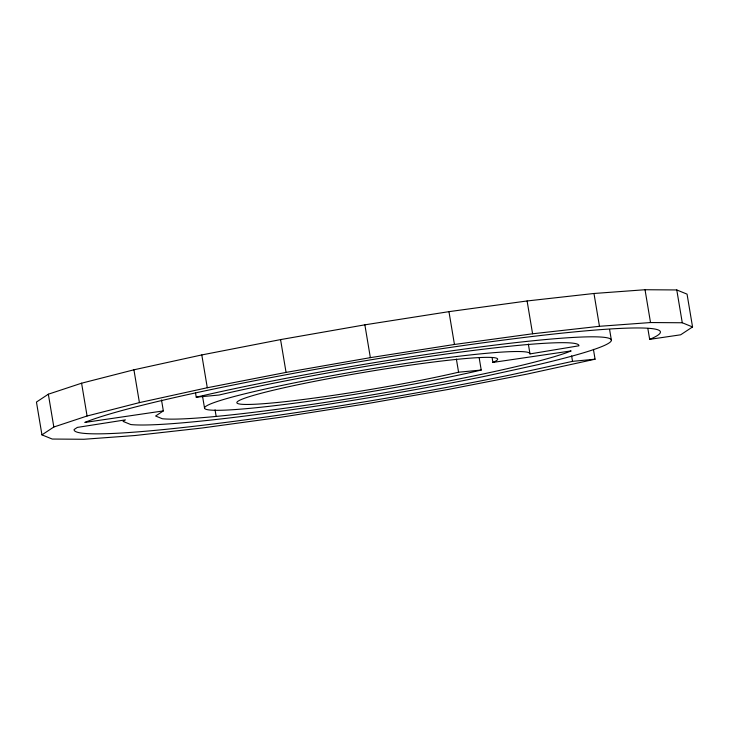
<?xml version="1.0" encoding="UTF-8"?>
<svg xmlns="http://www.w3.org/2000/svg" width="729" height="729" viewBox="0 0 729 729"><rect width="100%" height="100%" fill="white"/><g stroke="black" fill="none" stroke-linecap="round" stroke-linejoin="round"><path stroke-width="1.09" d="M161.51 399.966L163.342 410.901L84.828 422.446A297.204 20.212 -9.5 0 1 445.82 348.079A297.204 20.212 -9.5 0 1 649.667 339.368L680.658 334.802L692.55 326.947L687.055 294.133L676.776 289.951L645.028 289.732L593.98 293.486L527.103 300.968L448.955 311.657L364.864 324.833L280.565 339.596L201.796 354.932L133.926 369.803L81.584 383.199L48.342 394.198L36.45 402.053L41.945 434.867L52.224 439.049L83.972 439.268L135.02 435.514L201.897 428.032L280.045 417.343L364.136 404.167L448.435 389.404L527.204 374.068L595.074 359.197L593.424 349.355M41.945 434.867L53.828 427.012L87.079 416.004L139.421 402.618L207.291 387.746L286.06 372.401L370.359 357.647L454.449 344.471L532.589 333.782L599.466 326.3L650.523 322.546L682.271 322.765L692.55 326.947M163.342 410.901L155.605 416.013L162.294 418.738A214.581 14.598 -9.5 0 0 365.22 396.038A214.581 14.598 -9.5 0 0 571.153 350.913L492.895 362.422A132.222 8.994 -9.5 0 0 357.119 373.503A132.222 8.994 -9.5 0 0 248.525 404.449A132.222 8.994 -9.5 0 0 458.577 372.2L481.222 370.05L479.217 358.012M595.074 359.197L572.538 361.347L511.384 374.742A297.204 20.212 -9.5 0 1 74.112 429.527L77.329 427.404L125.397 419.877L123.073 421.408L130.792 424.551A247.568 16.84 -9.5 0 0 487.309 375.772L538.248 364.609A247.568 16.84 -9.5 0 0 541.556 339.924A247.568 16.84 -9.5 0 0 196.238 397.196L195.509 392.822M481.222 370.05A165.009 11.227 -9.5 0 1 225.525 410.108A165.009 11.227 -9.5 0 1 326.628 376.656A165.009 11.227 -9.5 0 1 529.992 353.911L578.89 345.801A214.581 14.598 -9.5 0 0 450.112 353.492A214.581 14.598 -9.5 0 0 219.019 395.027L196.238 397.196M676.776 289.951L682.271 322.765M645.028 289.732L650.523 322.546M647.835 328.424L649.667 339.368M609.59 329.462L611.421 340.407M593.98 293.486L599.466 326.3M571.627 355.88L572.538 361.347M527.103 300.968L532.589 333.782M528.352 344.07L529.992 353.911M492.157 358.048L492.895 362.422M448.955 311.657L454.449 344.471M456.381 359.078L458.577 372.2M364.864 324.833L370.359 357.647M280.565 339.596L286.06 372.401M215.064 409.871L216.158 416.432M201.796 354.932L207.291 387.746M202.48 395.874L204.585 408.386M133.926 369.803L139.421 402.618M81.584 383.199L87.079 416.004M48.342 394.198L53.828 427.012"/></g></svg>
